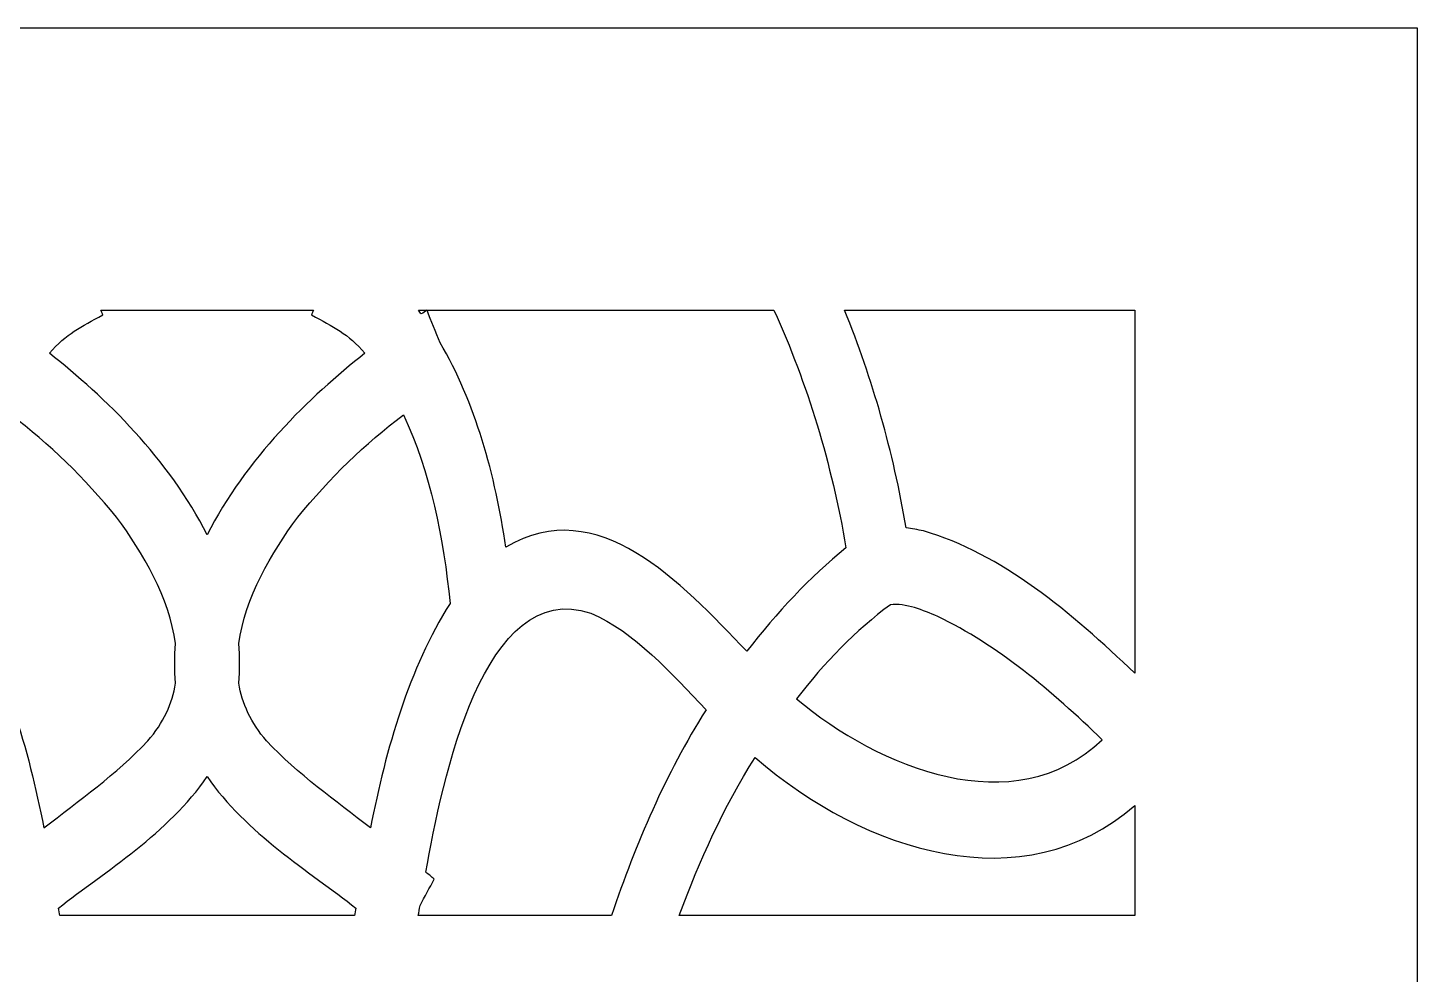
# Model space of a CAD drawing. Header units: centimetres. Extents: x -8.1 to 7.9, y -12 to 13.9.
# Drawn here: x -5.143 to -1.091, y 11.154 to 13.912 of the extents above; entities that cross this region are included whole.
import ezdxf

# ---------------------------------------------------------------- set-up
doc = ezdxf.new("R2010")
doc.units = ezdxf.units.CM
doc.header["$MEASUREMENT"] = 0
doc.layers.add('layer 1', color=7, linetype='Continuous')

msp = doc.modelspace()

# ---------------------------------------------------------------- linework, layer by layer
at = {"layer": 'layer 1', "color": 177}
msp.add_open_spline([(-1.09079, 13.91214), (-3.44321, 13.91214), (-5.79564, 13.91214), (-8.14806, 13.91214), (-8.14806, 13.91214), (-8.14806, 6.04981), (-8.14806, -1.81251), (-8.14806, -9.67484), (-8.14806, -9.67484), (-8.14804, -9.67484), (-8.14803, -9.67484), (-8.148, -9.67484), (-8.148, -9.67484), (-8.148, -10.43807), (-8.148, -11.2013), (-8.148, -11.96454), (-8.148, -11.96454), (-7.87355, -11.96454), (-7.5991, -11.96454), (-7.32465, -11.96454), (-7.32465, -11.96454), (-7.32465, -11.84692), (-7.32465, -11.72929), (-7.32465, -11.61168), (-7.32465, -11.61168), (-7.03435, -11.61168), (-6.74404, -11.61168), (-6.45373, -11.61168), (-6.45373, -11.61168), (-6.45373, -11.38183), (-6.45373, -11.15199), (-6.45373, -10.92215), (-6.45373, -10.92215), (-6.33629, -10.9198), (-6.21884, -10.91746), (-6.10139, -10.91511), (-6.10139, -10.91511), (-6.08053, -10.97458), (-6.05321, -11.02616), (-6.00782, -11.07169), (-6.00782, -11.07169), (-5.96339, -11.11626), (-5.91747, -11.14381), (-5.86353, -11.15634), (-5.86353, -11.15634), (-5.79215, -11.17295), (-5.71677, -11.16572), (-5.65946, -11.11572), (-5.65946, -11.11572), (-5.60401, -11.06734), (-5.57201, -10.98984), (-5.56052, -10.91591), (-5.56052, -10.91591), (-5.52771, -10.91923), (-5.4998, -10.91847), (-5.47347, -10.9147), (-5.47347, -10.9147), (-5.34213, -10.8959), (-5.28009, -10.81279), (-5.269, -10.68747), (-5.269, -10.68747), (-5.26628, -10.65676), (-5.26845, -10.62644), (-5.2782, -10.59975), (-5.2782, -10.59975), (-5.27614, -10.60026), (-5.27407, -10.60077), (-5.27201, -10.60129), (-5.27201, -10.60129), (-5.22566, -10.61732), (-5.17931, -10.63334), (-5.13296, -10.64937), (-5.13296, -10.64937), (-5.10516, -10.93337), (-4.88583, -11.1545), (-4.61939, -11.1545), (-4.61939, -11.1545), (-4.35296, -11.1545), (-4.13364, -10.93337), (-4.10583, -10.64937), (-4.10583, -10.64937), (-4.05948, -10.63334), (-4.01313, -10.61732), (-3.96678, -10.60129), (-3.96678, -10.60129), (-3.96471, -10.60077), (-3.96265, -10.60026), (-3.96059, -10.59975), (-3.96059, -10.59975), (-3.97034, -10.62644), (-3.97251, -10.65676), (-3.96979, -10.68747), (-3.96979, -10.68747), (-3.9587, -10.81279), (-3.89666, -10.8959), (-3.76531, -10.9147), (-3.76531, -10.9147), (-3.73899, -10.91847), (-3.71108, -10.91923), (-3.67827, -10.91591), (-3.67827, -10.91591), (-3.66678, -10.98984), (-3.63478, -11.06734), (-3.57933, -11.11572), (-3.57933, -11.11572), (-3.52203, -11.16572), (-3.44664, -11.17295), (-3.37526, -11.15634), (-3.37526, -11.15634), (-3.32133, -11.14381), (-3.27541, -11.11626), (-3.23096, -11.07169), (-3.23096, -11.07169), (-3.18558, -11.02616), (-3.15826, -10.97458), (-3.1374, -10.91511), (-3.1374, -10.91511), (-3.01995, -10.91746), (-2.9025, -10.9198), (-2.78506, -10.92215), (-2.78506, -10.92215), (-2.78506, -11.15199), (-2.78506, -11.38183), (-2.78506, -11.61168), (-2.78506, -11.61168), (-2.49475, -11.61168), (-2.20444, -11.61168), (-1.91413, -11.61168), (-1.91413, -11.61168), (-1.91413, -11.72929), (-1.91413, -11.84692), (-1.91413, -11.96454), (-1.91413, -11.96454), (-1.63968, -11.96454), (-1.36524, -11.96454), (-1.09079, -11.96454), (-1.09079, -11.96454), (-1.09079, -11.2013), (-1.09079, -10.43807), (-1.09079, -9.67484), (-1.09079, -9.67484), (-1.09079, -1.81251), (-1.09079, 6.04981), (-1.09079, 13.91214)], degree=3, knots=[0, 0, 0, 0, 0.027027, 0.027027, 0.027027, 0.027027, 0.0540541, 0.0540541, 0.0540541, 0.0540541, 0.0810811, 0.0810811, 0.0810811, 0.0810811, 0.1081081, 0.1081081, 0.1081081, 0.1081081, 0.1351351, 0.1351351, 0.1351351, 0.1351351, 0.1621622, 0.1621622, 0.1621622, 0.1621622, 0.1891892, 0.1891892, 0.1891892, 0.1891892, 0.2162162, 0.2162162, 0.2162162, 0.2162162, 0.2432432, 0.2432432, 0.2432432, 0.2432432, 0.2702703, 0.2702703, 0.2702703, 0.2702703, 0.2972973, 0.2972973, 0.2972973, 0.2972973, 0.3243243, 0.3243243, 0.3243243, 0.3243243, 0.3513514, 0.3513514, 0.3513514, 0.3513514, 0.3783784, 0.3783784, 0.3783784, 0.3783784, 0.4054054, 0.4054054, 0.4054054, 0.4054054, 0.4324324, 0.4324324, 0.4324324, 0.4324324, 0.4594595, 0.4594595, 0.4594595, 0.4594595, 0.4864865, 0.4864865, 0.4864865, 0.4864865, 0.5135135, 0.5135135, 0.5135135, 0.5135135, 0.5405405, 0.5405405, 0.5405405, 0.5405405, 0.5675676, 0.5675676, 0.5675676, 0.5675676, 0.5945946, 0.5945946, 0.5945946, 0.5945946, 0.6216216, 0.6216216, 0.6216216, 0.6216216, 0.6486486, 0.6486486, 0.6486486, 0.6486486, 0.6756757, 0.6756757, 0.6756757, 0.6756757, 0.7027027, 0.7027027, 0.7027027, 0.7027027, 0.7297297, 0.7297297, 0.7297297, 0.7297297, 0.7567568, 0.7567568, 0.7567568, 0.7567568, 0.7837838, 0.7837838, 0.7837838, 0.7837838, 0.8108108, 0.8108108, 0.8108108, 0.8108108, 0.8378378, 0.8378378, 0.8378378, 0.8378378, 0.8648649, 0.8648649, 0.8648649, 0.8648649, 0.8918919, 0.8918919, 0.8918919, 0.8918919, 0.9189189, 0.9189189, 0.9189189, 0.9189189, 0.9459459, 0.9459459, 0.9459459, 0.9459459, 1, 1, 1, 1], dxfattribs=at)
at = {"layer": 'layer 1', "color": 7}
for points, knots in [([(-4.3097, 13.0888), (-4.51618, 13.0888), (-4.72266, 13.0888), (-4.92915, 13.0888), (-4.92915, 13.0888), (-4.92734, 13.08429), (-4.92552, 13.07977), (-4.92372, 13.07526), (-4.92372, 13.07526), (-4.98708, 13.04), (-5.03011, 13.02084), (-5.07961, 12.96348), (-5.07961, 12.96348), (-4.91796, 12.83688), (-4.72984, 12.65421), (-4.61942, 12.43382), (-4.61942, 12.43382), (-4.50901, 12.65421), (-4.32087, 12.83688), (-4.15923, 12.96348), (-4.15923, 12.96348), (-4.20873, 13.02084), (-4.25178, 13.04), (-4.31513, 13.07526), (-4.31513, 13.07526), (-4.31332, 13.07977), (-4.31152, 13.08429), (-4.3097, 13.0888)], [0, 0, 0, 0, 0.125, 0.125, 0.125, 0.125, 0.25, 0.25, 0.25, 0.25, 0.375, 0.375, 0.375, 0.375, 0.5, 0.5, 0.5, 0.5, 0.625, 0.625, 0.625, 0.625, 0.75, 0.75, 0.75, 0.75, 1, 1, 1, 1]), ([(-3.97848, 13.0888), (-3.98677, 13.0888), (-3.99506, 13.0888), (-4.00333, 13.0888), (-4.00333, 13.0888), (-4.0006, 13.08525), (-3.99783, 13.08163), (-3.99506, 13.07794), (-3.99506, 13.07794), (-3.98953, 13.08155), (-3.98401, 13.08517), (-3.97848, 13.0888)], [0, 0, 0, 0, 0.25, 0.25, 0.25, 0.25, 0.5, 0.5, 0.5, 0.5, 1, 1, 1, 1]), ([(-2.96649, 13.0888), (-3.30378, 13.0888), (-3.64107, 13.0888), (-3.97836, 13.0888), (-3.97836, 13.0888), (-3.96567, 13.05718), (-3.95298, 13.02555), (-3.94029, 12.99394), (-3.94029, 12.99394), (-3.83814, 12.82406), (-3.77897, 12.60531), (-3.74848, 12.3987), (-3.74848, 12.3987), (-3.479, 12.5567), (-3.24032, 12.29685), (-3.04546, 12.0948), (-3.04546, 12.0948), (-2.95816, 12.20776), (-2.86214, 12.31055), (-2.75659, 12.39623), (-2.75659, 12.39623), (-2.79857, 12.64365), (-2.86861, 12.87302), (-2.96649, 13.0888)], [0, 0, 0, 0, 0.1428571, 0.1428571, 0.1428571, 0.1428571, 0.2857143, 0.2857143, 0.2857143, 0.2857143, 0.4285714, 0.4285714, 0.4285714, 0.4285714, 0.5714286, 0.5714286, 0.5714286, 0.5714286, 0.7142857, 0.7142857, 0.7142857, 0.7142857, 1, 1, 1, 1]), ([(-1.91414, 13.0888), (-2.19629, 13.0888), (-2.47844, 13.0888), (-2.76061, 13.0888), (-2.76061, 13.0888), (-2.67941, 12.88895), (-2.61897, 12.67783), (-2.58102, 12.45436), (-2.58102, 12.45436), (-2.56412, 12.45251), (-2.54766, 12.44903), (-2.53092, 12.44562), (-2.53092, 12.44562), (-2.3053, 12.38116), (-2.09736, 12.20583), (-1.91414, 12.03092), (-1.91414, 12.03092), (-1.91414, 12.38355), (-1.91414, 12.73616), (-1.91414, 13.0888)], [0, 0, 0, 0, 0.1666667, 0.1666667, 0.1666667, 0.1666667, 0.3333333, 0.3333333, 0.3333333, 0.3333333, 0.5, 0.5, 0.5, 0.5, 0.6666667, 0.6666667, 0.6666667, 0.6666667, 1, 1, 1, 1]), ([(-4.71151, 12.11733), (-4.71455, 12.07943), (-4.71479, 12.04088), (-4.71179, 12.00169), (-4.71179, 12.00169), (-4.72125, 11.94267), (-4.74635, 11.88571), (-4.7927, 11.83374), (-4.7927, 11.83374), (-4.88522, 11.73573), (-4.99288, 11.65992), (-5.09557, 11.57993), (-5.09557, 11.57993), (-5.14151, 11.81241), (-5.20767, 12.04448), (-5.32759, 12.23428), (-5.32759, 12.23428), (-5.30945, 12.42223), (-5.26938, 12.61961), (-5.19171, 12.78405), (-5.19171, 12.78405), (-5.0799, 12.69907), (-4.97682, 12.60041), (-4.88387, 12.48535), (-4.88387, 12.48535), (-4.80688, 12.38304), (-4.73, 12.24989), (-4.71151, 12.11733)], [0, 0, 0, 0, 0.125, 0.125, 0.125, 0.125, 0.25, 0.25, 0.25, 0.25, 0.375, 0.375, 0.375, 0.375, 0.5, 0.5, 0.5, 0.5, 0.625, 0.625, 0.625, 0.625, 0.75, 0.75, 0.75, 0.75, 1, 1, 1, 1]), ([(-4.52733, 12.11733), (-4.52428, 12.07945), (-4.52405, 12.04088), (-4.52706, 12.00169), (-4.52706, 12.00169), (-4.5176, 11.94268), (-4.49249, 11.88571), (-4.44615, 11.83374), (-4.44615, 11.83374), (-4.35363, 11.73573), (-4.24595, 11.65992), (-4.14329, 11.57993), (-4.14329, 11.57993), (-4.09734, 11.81239), (-4.03119, 12.04448), (-3.91126, 12.23428), (-3.91126, 12.23428), (-3.9294, 12.42223), (-3.96946, 12.61961), (-4.04713, 12.78405), (-4.04713, 12.78405), (-4.15894, 12.69907), (-4.26203, 12.60041), (-4.35499, 12.48535), (-4.35499, 12.48535), (-4.43196, 12.38304), (-4.50884, 12.24989), (-4.52733, 12.11733)], [0, 0, 0, 0, 0.125, 0.125, 0.125, 0.125, 0.25, 0.25, 0.25, 0.25, 0.375, 0.375, 0.375, 0.375, 0.5, 0.5, 0.5, 0.5, 0.625, 0.625, 0.625, 0.625, 0.75, 0.75, 0.75, 0.75, 1, 1, 1, 1]), ([(-4.00379, 11.32448), (-3.81611, 11.32448), (-3.62845, 11.32448), (-3.44078, 11.32448), (-3.44078, 11.32448), (-3.36807, 11.5372), (-3.28357, 11.73442), (-3.16468, 11.92431), (-3.16468, 11.92431), (-3.26704, 12.03048), (-3.37275, 12.15207), (-3.50106, 12.20584), (-3.50106, 12.20584), (-3.81225, 12.31208), (-3.93459, 11.71835), (-3.98163, 11.45063), (-3.98163, 11.45063), (-3.97352, 11.44405), (-3.96541, 11.43748), (-3.9573, 11.4309), (-3.9573, 11.4309), (-3.97109, 11.4051), (-3.98489, 11.37932), (-3.99869, 11.35352), (-3.99869, 11.35352), (-4.00039, 11.34384), (-4.00209, 11.33416), (-4.00379, 11.32448)], [0, 0, 0, 0, 0.125, 0.125, 0.125, 0.125, 0.25, 0.25, 0.25, 0.25, 0.375, 0.375, 0.375, 0.375, 0.5, 0.5, 0.5, 0.5, 0.625, 0.625, 0.625, 0.625, 0.75, 0.75, 0.75, 0.75, 1, 1, 1, 1]), ([(-2.90062, 11.95631), (-2.82084, 12.05964), (-2.72686, 12.15762), (-2.62714, 12.23021), (-2.62714, 12.23021), (-2.582, 12.23598), (-2.53111, 12.21395), (-2.4891, 12.19625), (-2.4891, 12.19625), (-2.31562, 12.11333), (-2.15554, 11.97837), (-2.00928, 11.83695), (-2.00928, 11.83695), (-2.26603, 11.59217), (-2.66127, 11.7552), (-2.90062, 11.95631)], [0, 0, 0, 0, 0.2, 0.2, 0.2, 0.2, 0.4, 0.4, 0.4, 0.4, 0.6, 0.6, 0.6, 0.6, 1, 1, 1, 1]), ([(-3.24295, 11.32448), (-2.8, 11.32448), (-2.35707, 11.32448), (-1.91414, 11.32448), (-1.91414, 11.32448), (-1.91414, 11.43137), (-1.91414, 11.53826), (-1.91414, 11.64516), (-1.91414, 11.64516), (-2.2383, 11.36305), (-2.70169, 11.50723), (-3.02149, 11.7855), (-3.02149, 11.7855), (-3.11365, 11.63828), (-3.18334, 11.48619), (-3.24295, 11.32448)], [0, 0, 0, 0, 0.2, 0.2, 0.2, 0.2, 0.4, 0.4, 0.4, 0.4, 0.6, 0.6, 0.6, 0.6, 1, 1, 1, 1]), ([(-5.04932, 11.32448), (-4.76273, 11.32448), (-4.47612, 11.32448), (-4.18953, 11.32448), (-4.18953, 11.32448), (-4.18826, 11.33167), (-4.18699, 11.33887), (-4.18573, 11.34607), (-4.18573, 11.34607), (-4.32046, 11.45269), (-4.50751, 11.56529), (-4.61942, 11.72944), (-4.61942, 11.72944), (-4.73134, 11.56529), (-4.91838, 11.45269), (-5.05311, 11.34607), (-5.05311, 11.34607), (-5.05186, 11.33887), (-5.05059, 11.33167), (-5.04932, 11.32448)], [0, 0, 0, 0, 0.1666667, 0.1666667, 0.1666667, 0.1666667, 0.3333333, 0.3333333, 0.3333333, 0.3333333, 0.5, 0.5, 0.5, 0.5, 0.6666667, 0.6666667, 0.6666667, 0.6666667, 1, 1, 1, 1])]:
    msp.add_open_spline(points, degree=3, knots=knots, dxfattribs=at)

doc.saveas('drawing.dxf')
